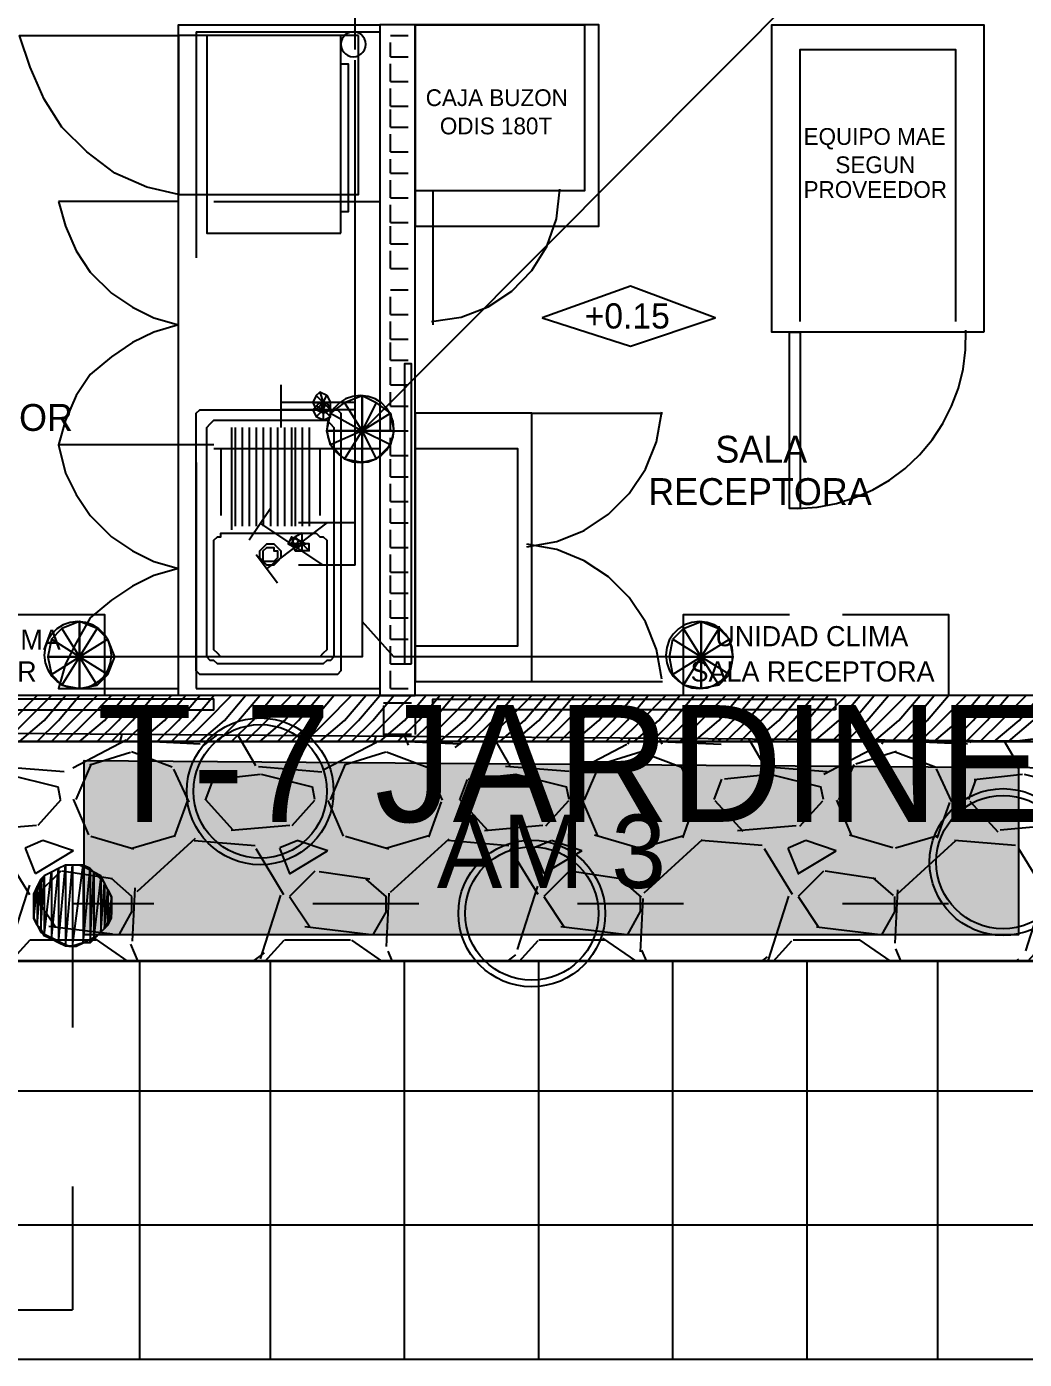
# Model space of a CAD drawing. Header units: metres. Extents: x 1 to 213, y 1 to 147.
# Drawn here: x 75.128 to 78.117, y 90.53 to 94.525 of the extents above; entities that cross this region are included whole.
import ezdxf
from ezdxf.enums import TextEntityAlignment as Align

# ---------------------------------------------------------------- set-up
doc = ezdxf.new("R2010")
doc.units = ezdxf.units.M
doc.linetypes.add('DASHED', pattern=[1.524, 1.27, -0.254])
for name, color, linetype in [('00-BASE-ARQUITECTURA', 8, 'Continuous'), ('00-BASE-TEXTO', 8, 'Continuous'), ('PJ-COPA-ADULTA', 8, 'DASHED'), ('PJ-ETIQUETAS', 7, 'Continuous'), ('PJ-GRAVILLA', 42, 'Continuous'), ('PJ-HERBACEAS', 212, 'Continuous'), ('PJ-LIMITE-JARDIN', 7, 'Continuous'), ('PJ-MASAS', 92, 'Continuous'), ('PJ-MASAS-RELLENO', 92, 'Continuous'), ('PJ-RIEGO-SECTORES', 5, 'Continuous'), ('PJ-ZONAS-TIPOLOGIA', 30, 'Continuous')]:
    doc.layers.add(name, color=color, linetype=linetype)

# ---------------------------------------------------------------- blocks, each defined once
blk = doc.blocks.new('PJ_AM')
blk.add_circle((0, 0), 0.22)
at = {"flags": 1}
for tag, p, height in [('CODIGO', (0.15, 0.15), 0.2), ('ESPECIE', (0.15, -0.1), 0.15), ('ZONA', (0.15, -0.3), 0.15)]:
    blk.add_attdef(tag, p, '', height=height, dxfattribs=at)

msp = doc.modelspace()

# ---------------------------------------------------------------- hatches: boundary and pattern name
at = {"layer": 'PJ-GRAVILLA'}
h = msp.add_hatch(dxfattribs=at)
h.set_pattern_fill('GRAVEL', scale=0.03)
h.paths.add_polyline_path([(78.4489, 92.4277), (78.4489, 91.8986), (78.2725, 91.7222), (72.3635, 91.7222), (72.1871, 91.8986), (72.2753, 92.4277), (78.0961, 92.3836), (78.4489, 92.4277)])
at = {"layer": 'PJ-MASAS-RELLENO'}
msp.add_hatch(color=7, dxfattribs=at).paths.add_polyline_path([(75.3, 91.8022), (75.3, 92.3248), (78.0955, 92.3036), (78.1, 92.3039), (78.1, 91.8022), (75.3, 91.8022)])

# ---------------------------------------------------------------- linework, layer by layer
at = {"layer": '00-BASE-ARQUITECTURA'}
for points in [[(71.0635, 92.1279), (71.0635, 93.6836), (72.2277, 93.6836), (72.2277, 93.3661), (73.4554, 93.3661), (73.4659, 92.3819), (72.2594, 92.3819), (72.2594, 91.7257), (78.4295, 91.7257), (78.4295, 92.5194), (78.4084, 92.5194), (78.3766, 92.5194), (78.3766, 93.4931), (79.8583, 93.4931), (79.8583, 91.7257), (83.8588, 91.7151), (83.8588, 93.6836), (89.4679, 93.6942), (89.4679, 100.6898)], [(90.2617, 100.0865), (90.2617, 91.7257), (94.3998, 91.7257), (94.9713, 90.5298), (68.2589, 90.5298), (68.2589, 90.7838), (67.0524, 90.7838), (67.063, 92.1279), (71.0635, 92.1279)], [(72.2171, 98.4355), (88.9388, 98.4355), (88.9388, 96.5835), (89.4362, 96.5835), (89.4362, 95.6839), (88.9811, 95.6839), (88.9811, 93.6519), (88.8012, 93.6519), (88.8012, 93.6836), (85.3404, 93.6836), (84.3138, 93.6836), (84.3138, 93.7048), (83.573, 93.7048), (83.573, 92.3501), (80.1652, 92.3501), (80.1652, 93.6836), (78.3766, 93.6836), (78.3766, 92.3819), (73.4554, 92.3819), (73.4554, 93.6836), (72.2277, 93.6836), (72.2171, 98.4355)], [(72.2171, 98.4355), (88.9599, 98.4355), (88.9599, 96.5835), (89.4573, 96.5835), (89.4573, 95.6839), (88.9917, 95.6839), (88.9917, 93.6413), (88.8223, 93.6413), (88.8223, 93.6836), (85.351, 93.6836), (84.3244, 93.6836), (84.3244, 93.7048), (83.5836, 93.7048), (83.5836, 92.3395), (80.1652, 92.3395), (80.1652, 93.6836), (78.3766, 93.6836), (78.3766, 92.3819), (73.4554, 92.3819), (73.4554, 93.6836), (72.2277, 93.6836), (72.2171, 98.4355)], [(72.2171, 98.4355), (88.9599, 98.4355), (88.9917, 93.6413), (88.8223, 93.6413), (88.8223, 93.6836), (85.351, 93.6836), (84.3244, 93.6836), (84.3244, 93.7048), (83.5836, 93.7048), (83.5836, 92.3395), (80.1652, 92.3395), (80.1652, 93.6836), (78.3766, 93.6836), (78.3766, 92.3819), (73.4554, 92.3819), (73.4554, 93.6836), (72.2277, 93.6836), (72.2171, 98.4355)], [(72.2171, 98.4355), (88.9599, 98.4144), (88.9599, 96.5835), (89.4573, 96.5835), (89.4573, 95.6839), (88.9917, 95.6839), (88.9917, 93.6413), (88.8223, 93.6413), (88.8223, 93.6836), (85.351, 93.6836), (83.5836, 93.7048), (83.5836, 92.3395), (80.1652, 92.3395), (80.1652, 93.6836), (78.3766, 93.6836), (78.3766, 92.3819), (73.4659, 92.3819), (73.4554, 93.6836), (72.2277, 93.6836), (72.2171, 98.4355)], [(76.1118, 94.4985), (76.1118, 95.7791)], [(76.1118, 94.4562), (76.1118, 95.7474)], [(78.5248, 95.7156), (76.1329, 93.3132)], [(77.4135, 93.6095), (77.3606, 93.6095), (77.3606, 94.5303), (77.9956, 94.5303), (77.9956, 93.6095)], [(75.5826, 94.0223), (75.4874, 94.0434), (75.3921, 94.0858), (75.3074, 94.1493), (75.2334, 94.2234), (75.1804, 94.308), (75.1381, 94.4033), (75.1063, 94.4985), (75.5826, 94.4985)], [(75.6355, 94.5091), (75.6355, 93.8318)], [(75.6355, 94.5091), (76.1859, 94.5091)], [(76.1435, 94.4721), (76.1425, 94.4806), (76.1398, 94.4884), (76.1354, 94.4952), (76.1296, 94.501), (76.1228, 94.5054), (76.115, 94.5081), (76.1065, 94.5091), (76.098, 94.5081), (76.0902, 94.5054), (76.0833, 94.501), (76.0776, 94.4952), (76.0732, 94.4884), (76.0704, 94.4806), (76.0694, 94.4721), (76.0704, 94.4636), (76.0732, 94.4558), (76.0776, 94.4489), (76.0833, 94.4432), (76.0902, 94.4388), (76.098, 94.436), (76.1065, 94.435), (76.115, 94.436), (76.1228, 94.4388), (76.1296, 94.4432), (76.1354, 94.4489), (76.1398, 94.4558), (76.1425, 94.4636), (76.1435, 94.4721)], [(76.2176, 94.4985), (76.2705, 94.4985)], [(76.2176, 94.435), (76.2176, 94.4774)], [(76.2917, 94.435), (76.2917, 94.4774)], [(77.4453, 93.6413), (77.4453, 94.4562), (77.9109, 94.4562), (77.9109, 93.6413)], [(76.1118, 92.911), (76.1118, 94.4245)], [(76.2176, 94.435), (76.2705, 94.435)], [(76.2176, 94.3609), (76.2176, 94.4139)], [(76.2917, 94.3609), (76.2917, 94.4139)], [(76.1118, 93.038), (76.1118, 94.3715)], [(76.2176, 94.3609), (76.2705, 94.3609)], [(76.2176, 94.2869), (76.2176, 94.3398)], [(76.2917, 94.2869), (76.2917, 94.3398)], [(76.2176, 94.2869), (76.2705, 94.2869)], [(76.2176, 94.2234), (76.2176, 94.2763)], [(76.2917, 94.2234), (76.2917, 94.2763)], [(76.2176, 94.2234), (76.2705, 94.2234)], [(76.2176, 94.1493), (76.2176, 94.2022)], [(76.2917, 94.1493), (76.2917, 94.2022)], [(76.2176, 94.1493), (76.2705, 94.1493)], [(76.2176, 94.0858), (76.2176, 94.1281)], [(76.2917, 94.0858), (76.2917, 94.1281)], [(76.2176, 94.0858), (76.2705, 94.0858)], [(76.2176, 94.0117), (76.2176, 94.0646)], [(76.2917, 94.0117), (76.2917, 94.0646)], [(76.2176, 94.0117), (76.2705, 94.0117)], [(76.3404, 93.6415), (76.4292, 93.6541), (76.5105, 93.6853), (76.5819, 93.7325), (76.6413, 93.7936), (76.6866, 93.8664), (76.7154, 93.9484), (76.7256, 94.0375)], [(76.3446, 94.0329), (76.3446, 93.6307)], [(75.2228, 94.0011), (75.2439, 93.927), (75.2757, 93.853), (75.318, 93.7894), (75.3815, 93.726), (75.445, 93.6836), (75.5085, 93.6519), (75.5826, 93.6307)], [(75.5826, 94.0011), (75.2228, 94.0011)], [(75.6884, 94.0011), (76.1859, 94.0011)], [(76.2176, 93.9376), (76.2176, 93.9905)], [(76.2917, 93.9376), (76.2917, 93.9905)], [(76.2176, 93.9376), (76.2705, 93.9376)], [(76.2176, 93.8741), (76.2176, 93.927)], [(76.2917, 93.8741), (76.2917, 93.927)], [(76.2176, 93.8741), (76.2705, 93.8741)], [(76.2176, 93.8), (76.2176, 93.853)], [(76.2917, 93.8), (76.2917, 93.853)], [(76.2176, 93.8), (76.2705, 93.8)], [(76.2917, 93.7365), (76.2917, 93.7471), (76.2917, 93.7789)], [(76.2176, 93.7365), (76.2705, 93.7365)], [(76.2176, 93.6625), (76.2176, 93.7154)], [(76.2917, 93.6625), (76.2917, 93.7154)], [(76.2176, 93.6625), (76.2705, 93.6625)], [(75.5826, 93.6307), (75.5085, 93.6095), (75.445, 93.5778), (75.3815, 93.5354), (75.318, 93.4825), (75.2757, 93.419), (75.2439, 93.345), (75.2228, 93.2709)], [(76.2176, 93.5884), (76.2176, 93.6413)], [(76.2917, 93.5884), (76.2917, 93.6413)], [(77.9427, 93.6095), (77.3606, 93.6095)], [(77.4378, 93.0804), (77.4966, 93.0848), (77.554, 93.0957), (77.6096, 93.113), (77.6628, 93.1365), (77.7131, 93.1659), (77.7599, 93.2009), (77.8028, 93.2414), (77.8407, 93.2866), (77.873, 93.3354), (77.8994, 93.3873), (77.9197, 93.4417), (77.9337, 93.4982), (77.9413, 93.5562), (77.9422, 93.6152)], [(77.9956, 93.6095), (77.9427, 93.6095)], [(76.2176, 93.5884), (76.2705, 93.5884)], [(76.2176, 93.5249), (76.2176, 93.5778)], [(76.2917, 93.5249), (76.2917, 93.5778)], [(76.2176, 93.5249), (76.2705, 93.5249)], [(76.2176, 93.4508), (76.2176, 93.5037)], [(76.2917, 93.4508), (76.2917, 93.5037)], [(75.8895, 93.4508), (75.8895, 93.345)], [(76.2176, 93.4508), (76.2705, 93.4508)], [(75.8895, 93.4296), (75.8895, 93.3238)], [(76.0165, 93.3979), (75.9954, 93.419), (75.9848, 93.3979), (76.0165, 93.3979)], [(76.0059, 93.4296), (76.0165, 93.3979), (75.9954, 93.419), (76.0059, 93.4296)], [(76.0271, 93.419), (76.0059, 93.4296), (76.0165, 93.3979), (76.0271, 93.419)], [(76.0377, 93.3979), (76.0165, 93.3979), (76.0271, 93.419), (76.0377, 93.3979)], [(76.0271, 93.3185), (76.0298, 93.2954), (76.0373, 93.2743), (76.0492, 93.2556), (76.0648, 93.24), (76.0834, 93.2282), (76.1046, 93.2206), (76.1276, 93.2179), (76.1507, 93.2206), (76.1719, 93.2282), (76.1905, 93.24), (76.2061, 93.2556), (76.218, 93.2743), (76.2255, 93.2954), (76.2282, 93.3185), (76.2255, 93.3415), (76.218, 93.3627), (76.2061, 93.3814), (76.1905, 93.3969), (76.1719, 93.4088), (76.1507, 93.4164), (76.1276, 93.419), (76.1046, 93.4164), (76.0834, 93.4088), (76.0648, 93.3969), (76.0492, 93.3814), (76.0373, 93.3627), (76.0298, 93.3415), (76.0271, 93.3185)], [(76.1329, 93.3132), (76.08, 93.3979), (76.1329, 93.419), (76.1329, 93.3132)], [(76.1329, 93.419), (76.1753, 93.3979), (76.1329, 93.3132), (76.1329, 93.419)], [(76.2176, 93.3873), (76.2176, 93.4296)], [(76.2917, 93.3873), (76.2917, 93.4296)], [(76.0483, 93.3767), (76.0589, 93.3767), (76.0694, 93.3661), (76.0694, 93.3555), (76.0694, 93.345), (76.0694, 93.3344), (76.0694, 93.3238), (76.0694, 93.3026), (76.0694, 93.2814), (76.0694, 93.2603), (76.0694, 93.2391), (76.0694, 93.2074), (76.0694, 93.1756), (76.0694, 93.1121), (76.0694, 93.0486), (76.0694, 92.9745), (76.0694, 92.911), (76.0694, 92.837), (76.0694, 92.7734), (76.0694, 92.7523), (76.0694, 92.7205), (76.0694, 92.6994), (76.0694, 92.6676), (76.0694, 92.6465), (76.0694, 92.6359), (76.0694, 92.6253), (76.0694, 92.6147), (76.0694, 92.6041), (76.0694, 92.5935), (76.0589, 92.583), (76.0483, 92.583), (76.0377, 92.583), (76.0271, 92.583), (76.0165, 92.583), (76.0059, 92.583), (75.9848, 92.583), (75.953, 92.583), (75.9213, 92.583), (75.8578, 92.583), (75.7837, 92.583), (75.7519, 92.583), (75.7202, 92.583), (75.699, 92.583), (75.6884, 92.583), (75.6779, 92.583), (75.6673, 92.583), (75.6567, 92.583), (75.6461, 92.583), (75.6355, 92.5935), (75.6355, 92.6041), (75.6355, 92.6147), (75.6355, 92.6253), (75.6355, 92.6359), (75.6355, 92.6465), (75.6355, 92.6676), (75.6355, 92.6994), (75.6355, 92.7205), (75.6355, 92.7523), (75.6355, 92.7734), (75.6355, 92.837), (75.6355, 92.911), (75.6355, 92.9745), (75.6355, 93.0486), (75.6355, 93.1121), (75.6355, 93.1756), (75.6355, 93.2074), (75.6355, 93.2391), (75.6355, 93.2603), (75.6355, 93.2814), (75.6355, 93.3026), (75.6355, 93.3238), (75.6355, 93.3344), (75.6355, 93.345), (75.6355, 93.3555), (75.6355, 93.3661), (75.6461, 93.3767), (75.6567, 93.3767), (75.6673, 93.3767), (75.6779, 93.3767), (75.6884, 93.3767), (75.699, 93.3767), (75.7202, 93.3767), (75.7519, 93.3767), (75.7837, 93.3767), (75.8578, 93.3767), (75.9213, 93.3767), (75.953, 93.3767), (75.9848, 93.3767), (76.0059, 93.3767), (76.0165, 93.3767), (76.0271, 93.3767), (76.0377, 93.3767), (76.0483, 93.3767)], [(76.1118, 93.3979), (75.8895, 93.3979)], [(76.1118, 93.3767), (75.8895, 93.3767)], [(75.9848, 93.3979), (75.9954, 93.3767), (76.0165, 93.3979), (75.9848, 93.3979)], [(76.0165, 93.3767), (75.9954, 93.3873), (75.9848, 93.3767), (76.0165, 93.3767)], [(75.9848, 93.3767), (75.9954, 93.3555), (76.0165, 93.3767), (75.9848, 93.3767)], [(76.0059, 93.3979), (76.0165, 93.3767), (75.9954, 93.3873), (76.0059, 93.3979)], [(75.9954, 93.3767), (76.0165, 93.3979), (76.0165, 93.3661), (75.9954, 93.3767)], [(75.9954, 93.3555), (76.0165, 93.3767), (76.0165, 93.345), (75.9954, 93.3555)], [(76.0271, 93.3979), (76.0059, 93.3979), (76.0165, 93.3767), (76.0271, 93.3979)], [(76.0377, 93.3767), (76.0165, 93.3767), (76.0271, 93.3979), (76.0377, 93.3767)], [(76.0165, 93.3979), (76.0165, 93.3661), (76.0377, 93.3767), (76.0165, 93.3979)], [(76.0377, 93.3767), (76.0377, 93.3979), (76.0165, 93.3979), (76.0377, 93.3767)], [(76.0165, 93.3767), (76.0165, 93.345), (76.0377, 93.3555), (76.0165, 93.3767)], [(76.0377, 93.3555), (76.0377, 93.3767), (76.0165, 93.3767), (76.0377, 93.3555)], [(76.0377, 93.3661), (76.1329, 93.3132), (76.08, 93.3979), (76.0377, 93.3661)], [(76.1753, 93.3979), (76.1329, 93.3132), (76.2176, 93.3661), (76.1753, 93.3979)], [(76.2176, 93.3873), (76.2705, 93.3873)], [(76.6264, 92.9652), (76.7161, 92.9814), (76.7985, 93.0147), (76.8715, 93.0633), (76.9332, 93.125), (76.9817, 93.198), (77.0151, 93.2804), (77.0313, 93.3701)], [(76.0165, 93.345), (76.0271, 93.345), (76.0377, 93.3344), (76.0483, 93.3238), (76.0483, 93.3132), (76.0483, 93.3026), (76.0483, 93.292), (76.0483, 93.2814), (76.0483, 93.2603), (76.0483, 93.2497), (76.0483, 93.2285), (76.0483, 93.2074), (76.0483, 93.1862), (76.0483, 93.1545), (76.0483, 93.1015), (76.0483, 93.038), (76.0483, 92.9851), (76.0483, 92.9216), (76.0483, 92.8581), (76.0483, 92.8052), (76.0483, 92.784), (76.0483, 92.7523), (76.0483, 92.7311), (76.0483, 92.7099), (76.0483, 92.6994), (76.0483, 92.6782), (76.0483, 92.6676), (76.0483, 92.657), (76.0483, 92.6465), (76.0483, 92.6359), (76.0377, 92.6253), (76.0271, 92.6253), (76.0165, 92.6147), (76.0059, 92.6147), (75.9954, 92.6147), (75.9848, 92.6147), (75.9636, 92.6147), (75.9424, 92.6147), (75.9107, 92.6147), (75.8578, 92.6147), (75.8049, 92.6147), (75.7731, 92.6147), (75.7519, 92.6147), (75.7308, 92.6147), (75.7202, 92.6147), (75.7096, 92.6147), (75.699, 92.6147), (75.6884, 92.6253), (75.6779, 92.6253), (75.6673, 92.6359), (75.6673, 92.6465), (75.6673, 92.657), (75.6673, 92.6676), (75.6673, 92.6782), (75.6673, 92.6994), (75.6673, 92.7099), (75.6673, 92.7311), (75.6673, 92.7523), (75.6673, 92.784), (75.6673, 92.8052), (75.6673, 92.8581), (75.6673, 92.9216), (75.6673, 92.9851), (75.6673, 93.038), (75.6673, 93.1015), (75.6673, 93.1545), (75.6673, 93.1862), (75.6673, 93.2074), (75.6673, 93.2285), (75.6673, 93.2497), (75.6673, 93.2603), (75.6673, 93.2814), (75.6673, 93.292), (75.6673, 93.3026), (75.6673, 93.3132), (75.6673, 93.3238), (75.6779, 93.3344), (75.6884, 93.345), (75.699, 93.345), (75.7096, 93.345), (75.7202, 93.345), (75.7308, 93.345), (75.7519, 93.345), (75.7731, 93.345), (75.8049, 93.345), (75.8578, 93.345), (75.9107, 93.345), (75.9424, 93.345), (75.9636, 93.345), (75.9848, 93.345), (75.9954, 93.345), (76.0059, 93.345), (76.0165, 93.345)], [(76.0271, 93.3132), (76.0377, 93.3661), (76.1329, 93.3132), (76.0271, 93.3132)], [(76.1329, 93.3132), (76.2176, 93.3661), (76.2282, 93.3132), (76.1329, 93.3132)], [(76.2176, 93.3132), (76.2176, 93.3661)], [(76.2917, 93.3132), (76.2917, 93.3661)], [(76.6409, 93.3661), (77.0325, 93.3661)], [(76.1329, 93.3132), (76.1329, 92.6359), (75.2863, 92.6359)], [(75.7414, 93.3238), (75.7414, 93.0169)], [(75.7519, 93.3238), (75.7519, 93.0274)], [(75.7731, 93.3238), (75.7731, 93.0274)], [(75.7943, 93.3238), (75.7943, 93.0274)], [(75.8154, 93.3238), (75.8154, 93.0274)], [(75.8366, 93.3238), (75.8366, 93.0274)], [(75.8578, 93.3238), (75.8578, 93.0274)], [(75.8789, 93.3238), (75.8789, 93.0274)], [(75.9001, 93.3238), (75.9001, 93.0274)], [(75.9213, 93.3238), (75.9213, 93.0274)], [(75.9319, 93.3238), (75.9319, 93.0274)], [(75.953, 93.3238), (75.953, 93.0274)], [(75.9742, 93.3238), (75.9742, 93.0274)], [(76.1329, 93.3132), (76.0377, 93.2709), (76.0271, 93.3132), (76.1329, 93.3132)], [(76.08, 93.2285), (76.1329, 93.3132), (76.0377, 93.2709), (76.08, 93.2285)], [(76.1329, 93.2179), (76.08, 93.2285), (76.1329, 93.3132), (76.1329, 93.2179)], [(76.2282, 93.3132), (76.2176, 93.2709), (76.1329, 93.3132), (76.2282, 93.3132)], [(76.2176, 93.2709), (76.1329, 93.3132), (76.1753, 93.2285), (76.2176, 93.2709)], [(76.1329, 93.3132), (76.1753, 93.2285), (76.1329, 93.2179), (76.1329, 93.3132)], [(76.2176, 93.3132), (76.2705, 93.3132)], [(76.2176, 93.2391), (76.2176, 93.292)], [(76.2917, 93.2391), (76.2917, 93.292)], [(75.5826, 93.2709), (75.2228, 93.2709), (75.2439, 93.1862), (75.2757, 93.1227), (75.318, 93.0592), (75.3815, 92.9957), (75.445, 92.9534), (75.5085, 92.9216), (75.5826, 92.9005), (75.5085, 92.8793), (75.445, 92.8475), (75.3815, 92.8052), (75.318, 92.7523), (75.2757, 92.6782), (75.2439, 92.6147), (75.2228, 92.5406), (75.5826, 92.5406)], [(75.6884, 93.2709), (75.3286, 93.2709)], [(75.6884, 93.2603), (76.1859, 93.2603)], [(75.7096, 93.2603), (75.7096, 93.0592)], [(76.0059, 93.2603), (76.0059, 93.0592)], [(75.6355, 93.2179), (75.6355, 92.5406)], [(76.2176, 93.2391), (76.2705, 93.2391)], [(76.2176, 93.1756), (76.2176, 93.2285)], [(76.2917, 93.1756), (76.2917, 93.2285)], [(76.2176, 93.1756), (76.2705, 93.1756)], [(76.2176, 93.1015), (76.2176, 93.1545)], [(76.2917, 93.1015), (76.2917, 93.1545)], [(76.2176, 93.1015), (76.2705, 93.1015)], [(75.8578, 93.0804), (75.7943, 92.9851)], [(76.2176, 93.038), (76.2176, 93.0804)], [(76.2917, 93.038), (76.2917, 93.0804)], [(76.0165, 92.911), (75.826, 93.038)], [(76.0271, 93.038), (75.8472, 92.9005)], [(76.1118, 93.038), (75.9424, 93.038)], [(76.2176, 93.038), (76.2705, 93.038)], [(76.2176, 92.9639), (76.2176, 93.0169)], [(76.2917, 92.9639), (76.2917, 93.0169)], [(75.9954, 93.0063), (76.0059, 92.9957), (76.0165, 92.9957), (76.0271, 92.9851), (76.0271, 92.9745), (76.0271, 92.9639), (76.0271, 92.9534), (76.0271, 92.9428), (76.0271, 92.9216), (76.0271, 92.9005), (76.0271, 92.8793), (76.0271, 92.8158), (76.0271, 92.7629), (76.0271, 92.7417), (76.0271, 92.7205), (76.0271, 92.6994), (76.0271, 92.6888), (76.0271, 92.6782), (76.0271, 92.6676), (76.0271, 92.657), (76.0165, 92.6465), (76.0059, 92.6359), (75.9954, 92.6359), (75.9848, 92.6359), (75.9636, 92.6359), (75.953, 92.6359), (75.9319, 92.6359), (75.9107, 92.6359), (75.8578, 92.6359), (75.8049, 92.6359), (75.7837, 92.6359), (75.7625, 92.6359), (75.7414, 92.6359), (75.7308, 92.6359), (75.7202, 92.6359), (75.7096, 92.6359), (75.699, 92.6465), (75.6884, 92.657), (75.6884, 92.6676), (75.6884, 92.6782), (75.6884, 92.6888), (75.6884, 92.6994), (75.6884, 92.7205), (75.6884, 92.7417), (75.6884, 92.7629), (75.6884, 92.8158), (75.6884, 92.8793), (75.6884, 92.9005), (75.6884, 92.9216), (75.6884, 92.9428), (75.6884, 92.9534), (75.6884, 92.9639), (75.6884, 92.9745), (75.6884, 92.9851), (75.699, 92.9957), (75.7096, 92.9957), (75.7096, 93.0063), (75.7202, 93.0063), (75.7308, 93.0063), (75.7414, 93.0063), (75.7625, 93.0063), (75.7837, 93.0063), (75.8049, 93.0063), (75.8578, 93.0063), (75.9107, 93.0063), (75.9319, 93.0063), (75.953, 93.0063), (75.9636, 93.0063), (75.9848, 93.0063), (75.9954, 93.0063)], [(75.8578, 92.9745), (75.8683, 92.9745), (75.8789, 92.9639), (75.8895, 92.9534), (75.8895, 92.9428), (75.8895, 92.9322), (75.8789, 92.9216), (75.8683, 92.911), (75.8578, 92.911), (75.8472, 92.911), (75.8366, 92.9216), (75.826, 92.9322), (75.826, 92.9428), (75.826, 92.9534), (75.8366, 92.9639), (75.8472, 92.9745), (75.8578, 92.9745)], [(75.9319, 92.9639), (75.9213, 92.9957), (75.9107, 92.9745), (75.9319, 92.9639)], [(75.9424, 92.9851), (75.9319, 92.9639), (75.9213, 92.9957), (75.9424, 92.9851)], [(75.9319, 92.9957), (75.953, 92.9745), (75.9213, 92.9745), (75.9319, 92.9957)], [(75.953, 92.9745), (75.9213, 92.9745), (75.9319, 92.9534), (75.953, 92.9745)], [(75.953, 93.0063), (75.9319, 92.9957), (75.953, 92.9745), (75.953, 93.0063)], [(75.9636, 92.9745), (75.9424, 92.9851), (75.9319, 92.9639), (75.9636, 92.9745)], [(75.9319, 92.9534), (75.953, 92.9534), (75.953, 92.9745), (75.9319, 92.9534)], [(75.953, 92.9534), (75.953, 92.9745), (75.9742, 92.9534), (75.953, 92.9534)], [(75.953, 92.9745), (75.9742, 92.9534), (75.9742, 92.9745), (75.953, 92.9745)], [(77.0313, 92.5684), (77.0151, 92.6581), (76.9817, 92.7405), (76.9332, 92.8135), (76.8715, 92.8752), (76.7985, 92.9237), (76.7161, 92.9571), (76.6264, 92.9733)], [(75.8154, 92.9428), (75.8789, 92.8581)], [(75.8578, 92.9639), (75.8683, 92.9639), (75.8683, 92.9534), (75.8789, 92.9534), (75.8789, 92.9428), (75.8789, 92.9322), (75.8683, 92.9216), (75.8578, 92.9216), (75.8472, 92.9216), (75.8366, 92.9216), (75.8366, 92.9322), (75.8366, 92.9428), (75.8366, 92.9534), (75.8472, 92.9639), (75.8578, 92.9639)], [(76.2176, 92.9639), (76.2705, 92.9639)], [(76.2176, 92.8899), (76.2176, 92.9428)], [(76.2917, 92.8899), (76.2917, 92.9428)], [(76.1118, 92.911), (75.9424, 92.911)], [(76.2176, 92.8899), (76.2705, 92.8899)], [(76.2176, 92.8264), (76.2176, 92.8793)], [(76.2917, 92.8264), (76.2917, 92.8793)], [(76.2176, 92.8264), (76.2705, 92.8264)], [(76.2176, 92.7523), (76.2176, 92.8052)], [(76.2917, 92.7523), (76.2917, 92.8052)], [(75.0429, 92.7629), (75.3603, 92.7629), (75.3603, 92.5194), (75.0429, 92.5194)], [(75.281, 92.5406), (75.304, 92.5433), (75.3252, 92.5508), (75.3439, 92.5627), (75.3594, 92.5783), (75.3713, 92.5969), (75.3789, 92.6181), (75.3815, 92.6412), (75.3789, 92.6642), (75.3713, 92.6854), (75.3594, 92.704), (75.3439, 92.7196), (75.3252, 92.7315), (75.304, 92.739), (75.281, 92.7417), (75.2579, 92.739), (75.2368, 92.7315), (75.2181, 92.7196), (75.2025, 92.704), (75.1907, 92.6854), (75.1831, 92.6642), (75.1804, 92.6412), (75.1831, 92.6181), (75.1907, 92.5969), (75.2025, 92.5783), (75.2181, 92.5627), (75.2368, 92.5508), (75.2579, 92.5433), (75.281, 92.5406)], [(75.2863, 92.7417), (75.2334, 92.7205), (75.2863, 92.6359), (75.2863, 92.7417)], [(75.2863, 92.6359), (75.3392, 92.7205), (75.2863, 92.7417), (75.2863, 92.6359)], [(77.1489, 92.6359), (76.2282, 92.6359), (76.1329, 92.7417)], [(76.2176, 92.7523), (76.2705, 92.7523)], [(76.2176, 92.6888), (76.2176, 92.7311)], [(76.2917, 92.6888), (76.2917, 92.7311)], [(77.1436, 92.5406), (77.1667, 92.5433), (77.1879, 92.5508), (77.2065, 92.5627), (77.2221, 92.5783), (77.234, 92.5969), (77.2415, 92.6181), (77.2442, 92.6412), (77.2415, 92.6642), (77.234, 92.6854), (77.2221, 92.704), (77.2065, 92.7196), (77.1879, 92.7315), (77.1667, 92.739), (77.1436, 92.7417), (77.1206, 92.739), (77.0994, 92.7315), (77.0808, 92.7196), (77.0652, 92.704), (77.0533, 92.6854), (77.0458, 92.6642), (77.0431, 92.6412), (77.0458, 92.6181), (77.0533, 92.5969), (77.0652, 92.5783), (77.0808, 92.5627), (77.0994, 92.5508), (77.1206, 92.5433), (77.1436, 92.5406)], [(77.096, 92.5194), (77.096, 92.7629), (77.4135, 92.7629)], [(77.1489, 92.6359), (77.096, 92.7205), (77.1489, 92.7417), (77.1489, 92.6359)], [(77.1489, 92.7417), (77.2018, 92.7205), (77.1489, 92.6359), (77.1489, 92.7417)], [(77.5723, 92.7629), (77.8898, 92.7629), (77.8898, 92.5194), (77.5723, 92.5194)], [(75.2863, 92.6359), (75.2016, 92.6888), (75.191, 92.6359), (75.2863, 92.6359)], [(75.2334, 92.7205), (75.2863, 92.6359), (75.2016, 92.6888), (75.2334, 92.7205)], [(75.3709, 92.6888), (75.2863, 92.6359), (75.3392, 92.7205), (75.3709, 92.6888)], [(75.3921, 92.6359), (75.3709, 92.6888), (75.2863, 92.6359), (75.3921, 92.6359)], [(76.2176, 92.6888), (76.2705, 92.6888)], [(77.0537, 92.6359), (77.0643, 92.6888), (77.1489, 92.6359), (77.0537, 92.6359)], [(77.0643, 92.6888), (77.1489, 92.6359), (77.096, 92.7205), (77.0643, 92.6888)], [(77.2018, 92.7205), (77.1489, 92.6359), (77.2336, 92.6888), (77.2018, 92.7205)], [(77.1489, 92.6359), (77.2336, 92.6888), (77.2442, 92.6359), (77.1489, 92.6359)], [(76.2176, 92.6147), (76.2176, 92.6676)], [(76.2917, 92.6147), (76.2917, 92.6676)], [(75.191, 92.6359), (75.2016, 92.583), (75.2863, 92.6359), (75.191, 92.6359)], [(75.2016, 92.583), (75.2863, 92.6359), (75.2334, 92.5512), (75.2016, 92.583)], [(75.2863, 92.6359), (75.2334, 92.5512), (75.2863, 92.5406), (75.2863, 92.6359)], [(75.2863, 92.5406), (75.3392, 92.5512), (75.2863, 92.6359), (75.2863, 92.5406)], [(75.3392, 92.5512), (75.2863, 92.6359), (75.3709, 92.583), (75.3392, 92.5512)], [(75.2863, 92.6359), (75.3709, 92.583), (75.3921, 92.6359), (75.2863, 92.6359)], [(76.2176, 92.6147), (76.2705, 92.6147)], [(77.1489, 92.6359), (77.0643, 92.583), (77.0537, 92.6359), (77.1489, 92.6359)], [(77.096, 92.5512), (77.1489, 92.6359), (77.0643, 92.583), (77.096, 92.5512)], [(77.1489, 92.5406), (77.096, 92.5512), (77.1489, 92.6359), (77.1489, 92.5406)], [(77.2442, 92.6359), (77.2336, 92.583), (77.1489, 92.6359), (77.2442, 92.6359)], [(77.2336, 92.583), (77.1489, 92.6359), (77.2018, 92.5512), (77.2336, 92.583)], [(77.1489, 92.6359), (77.2018, 92.5512), (77.1489, 92.5406), (77.1489, 92.6359)], [(76.2176, 92.5406), (76.2176, 92.5935)], [(76.2917, 92.5406), (76.2917, 92.5935)], [(75.6355, 92.5406), (76.1859, 92.5406)], [(76.2176, 92.5406), (76.2705, 92.5406)], [(76.6409, 92.5618), (77.0325, 92.5618)], [(75.0217, 92.3819), (75.0852, 92.4454), (75.1593, 92.5194)], [(75.064, 92.3819), (75.1275, 92.4454), (75.2016, 92.5194)], [(75.1063, 92.3819), (75.1804, 92.4454), (75.2439, 92.5194)], [(75.1593, 92.3819), (75.2228, 92.4454), (75.2863, 92.5194)], [(75.2016, 92.3819), (75.2651, 92.4454), (75.3392, 92.5194)], [(75.2439, 92.3819), (75.3074, 92.4454), (75.3815, 92.5194)], [(75.2863, 92.3819), (75.3603, 92.4454), (75.4239, 92.5194)], [(75.3392, 92.3819), (75.4027, 92.4454), (75.4662, 92.5194)], [(75.3815, 92.3819), (75.445, 92.4454), (75.5085, 92.5194)], [(75.4239, 92.3819), (75.4874, 92.4454), (75.5614, 92.5194)], [(75.4662, 92.3819), (75.5403, 92.4454), (75.6038, 92.5194)], [(75.5191, 92.3819), (75.5826, 92.4454), (75.6461, 92.5194)], [(75.5614, 92.3819), (75.6249, 92.4454), (75.6884, 92.5194)], [(75.6038, 92.3819), (75.6673, 92.4454), (75.7414, 92.5194)], [(75.6461, 92.3819), (75.7202, 92.4454), (75.7837, 92.5194)], [(75.699, 92.3819), (75.7625, 92.4454), (75.826, 92.5194)], [(75.7414, 92.3819), (75.8049, 92.4454), (75.8683, 92.5194)], [(75.7837, 92.3819), (75.8472, 92.4454), (75.9213, 92.5194)], [(75.826, 92.3819), (75.9001, 92.4454), (75.9636, 92.5194)], [(75.8789, 92.3819), (75.9424, 92.4454), (76.0059, 92.5194)], [(75.9213, 92.3819), (75.9848, 92.4454), (76.0483, 92.5194)], [(75.9636, 92.3819), (76.0271, 92.4454), (76.1012, 92.5194)], [(76.0059, 92.3819), (76.08, 92.4454), (76.1435, 92.5194)], [(76.0589, 92.3819), (76.1224, 92.4454), (76.1859, 92.5194)], [(76.1012, 92.3819), (76.1647, 92.4454), (76.2282, 92.5194)], [(76.1435, 92.3819), (76.207, 92.4454), (76.2811, 92.5194)], [(76.1859, 92.3819), (76.2599, 92.4454), (76.3234, 92.5194)], [(76.1964, 92.4983), (76.2811, 92.4983)], [(76.1964, 92.4983), (76.2811, 92.4983)], [(76.2388, 92.3819), (76.3023, 92.4454), (76.3658, 92.5194)], [(76.2811, 92.3819), (76.3446, 92.4454), (76.4081, 92.5194)], [(76.3234, 92.3819), (76.3869, 92.4454), (76.461, 92.5194)], [(76.3658, 92.3819), (76.4399, 92.4454), (76.5034, 92.5194)], [(76.4187, 92.3819), (76.4822, 92.4454), (76.5457, 92.5194)], [(76.461, 92.3819), (76.5245, 92.4454), (76.588, 92.5194)], [(76.5034, 92.3819), (76.5669, 92.4454), (76.6409, 92.5194)], [(76.5457, 92.3819), (76.6198, 92.4454), (76.6833, 92.5194)], [(76.588, 92.3819), (76.6621, 92.4454), (76.7256, 92.5194)], [(76.6409, 92.3819), (76.7044, 92.4454), (76.7679, 92.5194)], [(76.6833, 92.3819), (76.7468, 92.4454), (76.8209, 92.5194)], [(76.7256, 92.3819), (76.7891, 92.4454), (76.8632, 92.5194)], [(76.7679, 92.3819), (76.842, 92.4454), (76.9055, 92.5194)], [(76.8209, 92.3819), (76.8844, 92.4454), (76.9478, 92.5194)], [(76.8632, 92.3819), (76.9267, 92.4454), (76.9902, 92.5194)], [(76.9055, 92.3819), (76.969, 92.4454), (77.0431, 92.5194)], [(76.9478, 92.3819), (77.0219, 92.4454), (77.0854, 92.5194)], [(77.0008, 92.3819), (77.0643, 92.4454), (77.1278, 92.5194)], [(77.0431, 92.3819), (77.1066, 92.4454), (77.1701, 92.5194)], [(77.0854, 92.3819), (77.1489, 92.4454), (77.223, 92.5194)], [(77.4135, 92.5194), (77.096, 92.5194)], [(77.1278, 92.3819), (77.2018, 92.4454), (77.2654, 92.5194)], [(77.1807, 92.3819), (77.2442, 92.4454), (77.3077, 92.5194)], [(77.223, 92.3819), (77.2865, 92.4454), (77.35, 92.5194)], [(77.2654, 92.3819), (77.3289, 92.4454), (77.4029, 92.5194)], [(77.3077, 92.3819), (77.3818, 92.4454), (77.4453, 92.5194)], [(77.3606, 92.3819), (77.4241, 92.4454), (77.4876, 92.5194)], [(77.4029, 92.3819), (77.4664, 92.4454), (77.5299, 92.5194)], [(77.4453, 92.3819), (77.5088, 92.4454), (77.5829, 92.5194)], [(77.4876, 92.3819), (77.5617, 92.4454), (77.6252, 92.5194)], [(77.5405, 92.3819), (77.604, 92.4454), (77.6675, 92.5194)], [(77.5829, 92.3819), (77.6464, 92.4454), (77.7098, 92.5194)], [(77.6252, 92.3819), (77.6887, 92.4454), (77.7628, 92.5194)], [(77.6675, 92.3819), (77.7416, 92.4454), (77.8051, 92.5194)], [(77.7204, 92.3819), (77.7839, 92.4454), (77.8474, 92.5194)], [(77.7628, 92.3819), (77.8263, 92.4454), (77.8898, 92.5194)], [(77.8051, 92.3819), (77.8686, 92.4454), (77.9427, 92.5194)], [(77.8474, 92.3819), (77.9215, 92.4454), (77.985, 92.5194)], [(77.9004, 92.3819), (77.9638, 92.4454), (78.0274, 92.5194)], [(77.9427, 92.3819), (78.0062, 92.4454), (78.0697, 92.5194)], [(77.985, 92.3819), (78.0485, 92.4454), (78.1226, 92.5194)], [(78.0274, 92.3819), (78.1014, 92.4454), (78.1649, 92.5194)], [(78.0697, 92.3819), (78.1438, 92.4454), (78.2073, 92.5194)], [(76.1964, 92.4877), (76.1964, 92.4877), (76.1964, 92.403)], [(76.1964, 92.4877), (76.1964, 92.403), (76.2811, 92.403)], [(76.2917, 92.4877), (76.2917, 92.403)], [(76.2917, 92.4877), (76.2917, 92.403)], [(75.2016, 92.3819), (75.1381, 92.3819)], [(75.2969, 92.3819), (75.2334, 92.3819)], [(75.3921, 92.3819), (75.3286, 92.3819)], [(75.4874, 92.3819), (75.4239, 92.3819)], [(75.572, 92.3819), (75.5191, 92.3819)], [(75.6673, 92.3819), (75.6038, 92.3819)], [(75.7625, 92.3819), (75.699, 92.3819)], [(75.8578, 92.3819), (75.7943, 92.3819)], [(75.953, 92.3819), (75.8895, 92.3819)], [(76.0483, 92.3819), (75.9848, 92.3819)], [(76.1435, 92.3819), (76.08, 92.3819)], [(76.2282, 92.3819), (76.1753, 92.3819)], [(76.2811, 92.403), (76.1964, 92.403)], [(76.3234, 92.3819), (76.2599, 92.3819)], [(76.4187, 92.3819), (76.3552, 92.3819)], [(76.5139, 92.3819), (76.4504, 92.3819)], [(76.6092, 92.3819), (76.5457, 92.3819)], [(76.7044, 92.3819), (76.6409, 92.3819)], [(76.7997, 92.3819), (76.7362, 92.3819)], [(76.8844, 92.3819), (76.8314, 92.3819)], [(76.9796, 92.3819), (76.9161, 92.3819)], [(77.0749, 92.3819), (77.0114, 92.3819)], [(77.1701, 92.3819), (77.1066, 92.3819)], [(77.2654, 92.3819), (77.2018, 92.3819)], [(77.3606, 92.3819), (77.2971, 92.3819)], [(77.4558, 92.3819), (77.3924, 92.3819)], [(77.5405, 92.3819), (77.4876, 92.3819)], [(77.6358, 92.3819), (77.5723, 92.3819)], [(77.731, 92.3819), (77.6675, 92.3819)], [(77.8263, 92.3819), (77.7628, 92.3819)], [(77.9215, 92.3819), (77.858, 92.3819)], [(78.0168, 92.3819), (77.9533, 92.3819)], [(78.112, 92.3819), (78.0485, 92.3819)], [(75.2651, 92.0115), (75.2439, 92.0115), (75.2228, 92.0009), (75.2016, 91.9903), (75.1804, 91.9797), (75.1699, 91.9585), (75.1593, 91.9374), (75.1487, 91.9162), (75.1487, 91.895), (75.1487, 91.8739), (75.1487, 91.8527), (75.1593, 91.8315), (75.1699, 91.8104), (75.191, 91.7998), (75.2122, 91.7892), (75.2334, 91.7786), (75.2545, 91.768), (75.2757, 91.768), (75.2969, 91.7786), (75.318, 91.7892), (75.3392, 91.7998), (75.3498, 91.8104), (75.3709, 91.8315), (75.3815, 91.8527), (75.3815, 91.8739), (75.3815, 91.895), (75.3815, 91.9162), (75.3709, 91.9374), (75.3603, 91.9585), (75.3498, 91.9797), (75.3286, 91.9903), (75.3074, 92.0009), (75.2863, 92.0115), (75.2651, 92.0115)], [(75.2228, 92.0009), (75.2228, 91.7786), (75.2439, 92.0115), (75.2228, 92.0009)], [(75.2228, 91.7786), (75.2439, 92.0115), (75.2439, 91.768), (75.2228, 91.7786)], [(75.2439, 92.0115), (75.2439, 91.768), (75.2651, 92.0115), (75.2439, 92.0115)], [(75.2439, 91.768), (75.2651, 92.0115), (75.2651, 91.768), (75.2439, 91.768)], [(75.2651, 92.0115), (75.2651, 91.768), (75.2969, 92.0115), (75.2651, 92.0115)], [(75.2651, 91.768), (75.2969, 92.0115), (75.2969, 91.7786), (75.2651, 91.768)], [(75.2969, 92.0115), (75.2969, 91.7786), (75.318, 92.0009), (75.2969, 92.0115)], [(75.1699, 91.9691), (75.1699, 91.821), (75.1804, 91.9797), (75.1699, 91.9691)], [(75.1699, 91.821), (75.1804, 91.9797), (75.1804, 91.7998), (75.1699, 91.821)], [(75.1804, 91.9797), (75.1804, 91.7998), (75.2016, 91.9903), (75.1804, 91.9797)], [(75.1804, 91.7998), (75.2016, 91.9903), (75.2016, 91.7892), (75.1804, 91.7998)], [(75.2016, 91.9903), (75.2016, 91.7892), (75.2228, 92.0009), (75.2016, 91.9903)], [(75.2016, 91.7892), (75.2228, 92.0009), (75.2228, 91.7786), (75.2016, 91.7892)], [(75.2969, 91.7786), (75.318, 92.0009), (75.318, 91.7786), (75.2969, 91.7786)], [(75.318, 92.0009), (75.318, 91.7786), (75.3286, 91.9903), (75.318, 92.0009)], [(75.318, 91.7786), (75.3286, 91.9903), (75.3286, 91.7892), (75.318, 91.7786)], [(75.3286, 91.9903), (75.3286, 91.7892), (75.3498, 91.9691), (75.3286, 91.9903)], [(75.1487, 91.9268), (75.1487, 91.8527), (75.1593, 91.9479), (75.1487, 91.9268)], [(75.1487, 91.8527), (75.1593, 91.9479), (75.1593, 91.8315), (75.1487, 91.8527)], [(75.1593, 91.9479), (75.1593, 91.8315), (75.1699, 91.9691), (75.1593, 91.9479)], [(75.1593, 91.8315), (75.1699, 91.9691), (75.1699, 91.821), (75.1593, 91.8315)], [(75.3286, 91.7892), (75.3498, 91.9691), (75.3498, 91.8104), (75.3286, 91.7892)], [(75.3498, 91.9691), (75.3498, 91.8104), (75.3603, 91.9585), (75.3498, 91.9691)], [(75.3498, 91.8104), (75.3603, 91.9585), (75.3603, 91.821), (75.3498, 91.8104)], [(75.3603, 91.9585), (75.3603, 91.821), (75.3709, 91.9374), (75.3603, 91.9585)], [(75.3603, 91.821), (75.3709, 91.9374), (75.3709, 91.8421), (75.3603, 91.821)], [(75.3709, 91.8421), (75.3709, 91.9374), (75.3815, 91.9162), (75.3709, 91.8421)], [(75.1487, 91.9056), (75.1487, 91.8845), (75.1487, 91.9268), (75.1487, 91.9056)], [(75.1487, 91.8845), (75.1487, 91.9268), (75.1487, 91.8527), (75.1487, 91.8845)], [(75.5085, 91.895), (75.2651, 91.895)], [(75.2651, 91.895), (75.2651, 91.5246)], [(75.3709, 91.8421), (75.3815, 91.8633), (75.3815, 91.9162), (75.3709, 91.8421)], [(75.3815, 91.8633), (75.3815, 91.9162), (75.3815, 91.895), (75.3815, 91.8633)], [(76.3023, 91.895), (75.9848, 91.895)], [(77.096, 91.895), (76.7785, 91.895)], [(77.8898, 91.895), (77.5723, 91.895)], [(75.4662, 90.5298), (75.4662, 91.7257)], [(75.8578, 90.5298), (75.8578, 91.7257)], [(76.2599, 90.5298), (76.2599, 91.7257)], [(76.6621, 90.5298), (76.6621, 91.7257)], [(77.0643, 90.5298), (77.0643, 91.7257)], [(77.4664, 90.5298), (77.4664, 91.7257)], [(77.858, 90.5298), (77.858, 91.7257)], [(94.5903, 91.3341), (67.063, 91.3341)], [(75.2651, 91.0484), (75.2651, 90.678)], [(94.7808, 90.9319), (67.0524, 90.9319)], [(75.0111, 90.678), (75.2651, 90.678)]]:
    msp.add_lwpolyline(points, dxfattribs=at)
for points in [[(76.1859, 94.5303), (76.1859, 92.5194), (75.5826, 92.5194), (75.5826, 94.5303)], [(76.2917, 92.5194), (76.2917, 94.5303), (76.1859, 94.5303), (76.1859, 92.5194)], [(76.2917, 94.5303), (76.7997, 94.5303), (76.7997, 94.0329), (76.2917, 94.0329)], [(76.2917, 93.927), (76.842, 93.927), (76.842, 94.5303), (76.2917, 94.5303)], [(76.1224, 94.4985), (75.5826, 94.4985), (75.5826, 94.0223), (76.1224, 94.0223)], [(76.0694, 93.9059), (76.0694, 94.4985), (75.6673, 94.4985), (75.6673, 93.9059)], [(76.0694, 93.9694), (76.0694, 94.4139), (76.0906, 94.4139), (76.0906, 93.9694)], [(76.6727, 93.6519), (76.9373, 93.5672), (77.1913, 93.6519), (76.9373, 93.7471)], [(77.4453, 93.0804), (77.4135, 93.0804), (77.4135, 93.6095), (77.4453, 93.6095)], [(76.2811, 92.6147), (76.2811, 93.5143), (76.2599, 93.5143), (76.2599, 92.6147)], [(76.2917, 92.5618), (76.6409, 92.5618), (76.6409, 93.3661), (76.2917, 93.3661)], [(76.2917, 92.6676), (76.2917, 93.2603), (76.5986, 93.2603), (76.5986, 92.6676)], [(78.3766, 92.3819), (78.3766, 92.5194), (73.4659, 92.5194), (73.4659, 92.3819)], [(74.4925, 92.4771), (75.6884, 92.4771), (75.6884, 92.5089), (74.4925, 92.5089)], [(77.5511, 92.4771), (76.3446, 92.4771), (76.3446, 92.5089), (77.5511, 92.5089)]]:
    msp.add_lwpolyline(points, close=True, dxfattribs=at)
at = {"layer": 'PJ-COPA-ADULTA'}
for centre in [(75.8275, 92.2325), (78.0534, 92.0206), (76.6412, 91.8666)]:
    msp.add_circle(centre, 0.2, dxfattribs=at)
at = {"layer": 'PJ-LIMITE-JARDIN'}
msp.add_lwpolyline([(78.4489, 92.4277), (78.4489, 91.8986), (78.2725, 91.7222), (72.3635, 91.7222), (72.1871, 91.8986), (72.2753, 92.4277), (78.0961, 92.3836), (78.4489, 92.4277)], close=True, dxfattribs=at)
at = {"layer": 'PJ-MASAS'}
msp.add_lwpolyline([(75.3, 91.8022), (75.3, 92.3248), (78.0955, 92.3036), (78.1, 92.3039), (78.1, 91.8022), (75.3, 91.8022)], close=True, dxfattribs=at)
at = {"layer": 'PJ-RIEGO-SECTORES'}
msp.add_lwpolyline([(72.3635, 91.7222), (72.1871, 91.8986), (72.2753, 92.4277), (78.0961, 92.3836), (78.4489, 92.4277), (78.4489, 91.8986), (78.2725, 91.7222), (72.3635, 91.7222)], close=True, dxfattribs=at)

# ---------------------------------------------------------------- block references
at = {"layer": 'PJ-HERBACEAS'}
for p in [(75.8275, 92.2325), (78.0534, 92.0206), (76.6412, 91.8666)]:
    msp.add_blockref('PJ_AM', p, dxfattribs=at)

# ---------------------------------------------------------------- texts
at = {"layer": '00-BASE-TEXTO'}
for s, height, p in [('CAJA BUZON', 0.05029, (76.3234, 94.2869)), ('ODIS 180T', 0.05029, (76.3658, 94.2022)), ('EQUIPO MAE', 0.05029, (77.4558, 94.1705)), ('SEGUN', 0.05029, (77.5511, 94.0858)), ('PROVEEDOR', 0.05029, (77.4558, 94.0117)), ('+0.15', 0.07544, (76.7997, 93.6201)), ('COMEDOR', 0.08047, (74.7042, 93.3132)), ('SALA', 0.08047, (77.1913, 93.2179)), ('RECEPTORA', 0.08047, (76.9902, 93.091)), ('UNIDAD CLIMA', 0.06035, (77.1913, 92.6676)), ('UNIDAD CLIMA', 0.06035, (74.6513, 92.657)), ('COMEDOR', 0.06035, (74.7359, 92.5618)), ('SALA RECEPTORA', 0.06035, (77.1172, 92.5618))]:
    msp.add_text(s, height=height, dxfattribs=at).set_placement(p)
at = {"layer": 'PJ-ETIQUETAS'}
msp.add_text('AM 3', height=0.22, dxfattribs=at).set_placement((76.7, 92.0529), align=Align.MIDDLE_CENTER)
at = {"layer": 'PJ-ZONAS-TIPOLOGIA'}
msp.add_text('T-7 JARDINERA FACHADA TIENDA - TIENDA Y TERRAZA (tipología 3)', height=0.35, dxfattribs=at).set_placement((75.3382, 92.1411))

doc.saveas('drawing.dxf')
